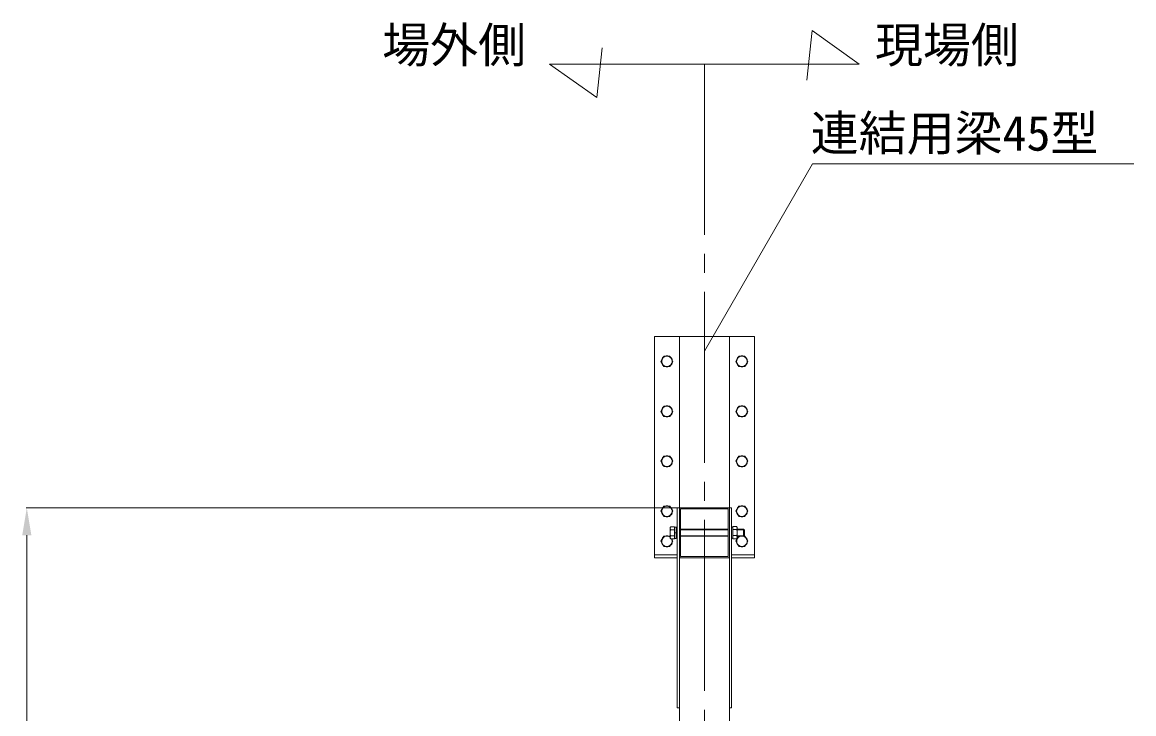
# Model space of a CAD drawing. Units: millimetres, scale not verified. Extents: x 54697 to 74822, y -14438 to 14438.
# Drawn here: x 67982 to 70207, y 7812 to 9196 of the extents above; entities that cross this region are included whole.
import ezdxf
from ezdxf.enums import TextEntityAlignment as Align

# ---------------------------------------------------------------- set-up
doc = ezdxf.new("R2010")
doc.units = ezdxf.units.MM
doc.header["$LTSCALE"] = 38
doc.linetypes.add('CHAIN2', pattern=[12, 9, -1, 1, -1])
for name, color, linetype, lineweight in [('0-6_ﾎﾞﾙﾄ類', 2, 'Continuous', 18), ('0-B_寸法', 3, 'Continuous', 18), ('1-4_通芯', 1, 'CHAIN2', 18), ('1-8_標準柱', 7, 'Continuous', 18), ('1-9_文字', 7, 'Continuous', 18), ('1-B_連結用梁45', 7, 'Continuous', 18)]:
    doc.layers.add(name, color=color, linetype=linetype, lineweight=lineweight)
doc.styles.add('ＭＳ ゴシック', font='')
doc.styles.get('ＭＳ ゴシック').set_extended_font_data('MS Gothic')

msp = doc.modelspace()

# ---------------------------------------------------------------- linework, layer by layer
at = {"layer": '0-6_ﾎﾞﾙﾄ類'}
for p, q in [((69278.61, 8184.99), (69280.23, 8186.61)), ((69413.19, 8185.32), (69411.57, 8186.94)), ((69278.61, 8184.99), (69278.61, 8163.99)), ((69278.61, 8163.99), (69280.23, 8162.37)), ((69280.23, 8180.55), (69287.61, 8180.55)), ((69280.23, 8168.43), (69287.61, 8168.43)), ((69287.61, 8174.49), (69290.61, 8175.3)), ((69287.61, 8173.71), (69290.61, 8174.49)), ((69299.7, 8181.51), (69395.1, 8181.51)), ((69299.7, 8180.31), (69395.1, 8180.31)), ((69299.7, 8168.7), (69395.1, 8168.7)), ((69299.7, 8167.5), (69395.1, 8167.5)), ((69411.57, 8180.88), (69404.19, 8180.88)), ((69411.57, 8168.76), (69404.19, 8168.76)), ((69413.19, 8164.32), (69411.57, 8162.7)), ((69413.19, 8185.32), (69413.19, 8164.32)), ((69413.19, 8181.51), (69425.61, 8181.51)), ((69413.19, 8180.31), (69426.81, 8180.31)), ((69413.19, 8168.7), (69426.81, 8168.7)), ((69413.19, 8167.5), (69425.61, 8167.5)), ((69425.61, 8181.51), (69425.61, 8167.5)), ((69425.61, 8181.51), (69427.59, 8179.5)), ((69425.61, 8167.5), (69427.59, 8169.51)), ((69427.59, 8179.5), (69427.59, 8169.51))]:
    msp.add_line(p, q, dxfattribs=at)
for points in [[(69266.34, 8528.01), (69260.28, 8517.51), (69266.34, 8507.01), (69278.46, 8507.01), (69284.52, 8517.51), (69278.46, 8528.01)], [(69416.34, 8528.01), (69410.28, 8517.51), (69416.34, 8507.01), (69428.46, 8507.01), (69434.52, 8517.51), (69428.46, 8528.01)], [(69266.34, 8427.99), (69260.28, 8417.49), (69266.34, 8406.99), (69278.46, 8406.99), (69284.52, 8417.49), (69278.46, 8427.99)], [(69416.34, 8427.99), (69410.28, 8417.49), (69416.34, 8406.99), (69428.46, 8406.99), (69434.52, 8417.49), (69428.46, 8427.99)], [(69266.34, 8328), (69260.28, 8317.5), (69266.34, 8307), (69278.46, 8307), (69284.52, 8317.5), (69278.46, 8328)], [(69416.34, 8328), (69410.28, 8317.5), (69416.34, 8307), (69428.46, 8307), (69434.52, 8317.5), (69428.46, 8328)], [(69266.34, 8228.01), (69260.28, 8217.51), (69266.34, 8207.01), (69278.46, 8207.01), (69284.52, 8217.51), (69278.46, 8228.01)], [(69416.34, 8228.01), (69410.28, 8217.51), (69416.34, 8207.01), (69428.46, 8207.01), (69434.52, 8217.51), (69428.46, 8228.01)], [(69290.61, 8163.15), (69290.61, 8185.86), (69287.61, 8185.86), (69287.61, 8163.15)], [(69404.19, 8185.83), (69404.19, 8163.81), (69401.91, 8163.81), (69401.91, 8185.83)], [(69290.61, 8163.51), (69290.61, 8185.5), (69292.89, 8185.5), (69292.89, 8163.51)]]:
    msp.add_lwpolyline(points, close=True, dxfattribs=at)
for points in [[(69280.23, 8162.37), (69287.61, 8162.37), (69287.61, 8186.61), (69280.23, 8186.61)], [(69411.57, 8162.7), (69404.19, 8162.7), (69404.19, 8186.94), (69411.57, 8186.94)], [(69278.61, 8167.77), (69278.46, 8168.01), (69266.34, 8168.01), (69260.28, 8157.51), (69266.34, 8147.01), (69278.46, 8147.01), (69284.52, 8157.51), (69281.7, 8162.37)], [(69416.04, 8167.5), (69410.28, 8157.51), (69416.34, 8147.01), (69428.46, 8147.01), (69434.52, 8157.51), (69428.46, 8168.01), (69426.09, 8168.01)]]:
    msp.add_lwpolyline(points, dxfattribs=at)
for centre in [(69272.4, 8517.51), (69422.4, 8517.51), (69272.4, 8417.49), (69422.4, 8417.49), (69272.4, 8317.5), (69422.4, 8317.5), (69272.4, 8217.51), (69422.4, 8217.51)]:
    msp.add_circle(centre, 10.5, dxfattribs=at)
for centre, radius, start, end in [((69272.4, 8517.51), 11.01, 132.659, 167.341), ((69272.4, 8517.51), 11.01, 72.659, 107.341), ((69272.4, 8517.51), 11.01, 12.659, 47.341), ((69422.4, 8517.51), 11.01, 132.659, 167.341), ((69422.4, 8517.51), 11.01, 72.659, 107.341), ((69422.4, 8517.51), 11.01, 12.659, 47.341), ((69272.4, 8517.51), 11.01, 192.659, 227.341), ((69272.4, 8517.51), 11.01, 252.659, 287.341), ((69272.4, 8517.51), 11.01, 312.659, 347.341), ((69422.4, 8517.51), 11.01, 192.659, 227.341), ((69422.4, 8517.51), 11.01, 252.659, 287.341), ((69422.4, 8517.51), 11.01, 312.659, 347.341), ((69272.4, 8417.49), 11.01, 132.659, 167.341), ((69272.4, 8417.49), 11.01, 192.659, 227.341), ((69272.4, 8417.49), 11.01, 72.659, 107.341), ((69272.4, 8417.49), 11.01, 12.659, 47.341), ((69272.4, 8417.49), 11.01, 312.659, 347.341), ((69422.4, 8417.49), 11.01, 132.659, 167.341), ((69422.4, 8417.49), 11.01, 192.659, 227.341), ((69422.4, 8417.49), 11.01, 72.659, 107.341), ((69422.4, 8417.49), 11.01, 12.659, 47.341), ((69422.4, 8417.49), 11.01, 312.659, 347.341), ((69272.4, 8417.49), 11.01, 252.659, 287.341), ((69422.4, 8417.49), 11.01, 252.659, 287.341), ((69272.4, 8317.5), 11.01, 132.659, 167.341), ((69272.4, 8317.5), 11.01, 72.659, 107.341), ((69272.4, 8317.5), 11.01, 12.659, 47.341), ((69422.4, 8317.5), 11.01, 132.659, 167.341), ((69422.4, 8317.5), 11.01, 72.659, 107.341), ((69422.4, 8317.5), 11.01, 12.659, 47.341), ((69272.4, 8317.5), 11.01, 192.659, 227.341), ((69272.4, 8317.5), 11.01, 252.659, 287.341), ((69272.4, 8317.5), 11.01, 312.659, 347.341), ((69422.4, 8317.5), 11.01, 192.659, 227.341), ((69422.4, 8317.5), 11.01, 252.659, 287.341), ((69422.4, 8317.5), 11.01, 312.659, 347.341), ((69272.4, 8217.51), 11.01, 132.659, 167.341), ((69272.4, 8217.51), 11.01, 192.659, 227.341), ((69272.4, 8217.51), 11.01, 72.659, 107.341), ((69272.4, 8217.51), 11.01, 12.659, 47.341), ((69272.4, 8217.51), 11.01, 312.659, 347.341), ((69422.4, 8217.51), 11.01, 132.659, 167.341), ((69422.4, 8217.51), 11.01, 192.659, 227.341), ((69422.4, 8217.51), 11.01, 72.659, 107.341), ((69422.4, 8217.51), 11.01, 12.659, 47.341), ((69422.4, 8217.51), 11.01, 312.659, 347.341), ((69272.4, 8217.51), 11.01, 252.659, 287.341), ((69283.26, 8183.58), 4.29, 135, 225), ((69408.54, 8183.91), 4.29, 315, 45), ((69422.4, 8217.51), 11.01, 252.659, 287.341), ((69272.4, 8157.51), 11.01, 132.659, 167.341), ((69272.4, 8157.51), 10.5, 53.809, 27.668), ((69272.4, 8157.51), 11.01, 72.659, 107.341), ((69290.73, 8174.49), 12.12, 150, 210), ((69283.26, 8165.4), 4.29, 135, 225), ((69401.07, 8174.82), 12.12, 330, 30), ((69408.54, 8165.73), 4.29, 315, 45), ((69422.4, 8157.51), 11.01, 132.659, 167.341), ((69422.4, 8157.51), 10.5, 107.753, 72.256), ((69422.4, 8157.51), 11.01, 12.659, 47.341), ((69272.4, 8157.51), 11.01, 192.659, 227.341), ((69272.4, 8157.51), 11.01, 252.659, 287.341), ((69272.4, 8157.51), 11.01, 312.659, 347.341), ((69272.4, 8157.51), 11.01, 12.659, 26.311), ((69422.4, 8157.51), 11.01, 192.659, 227.341), ((69422.4, 8157.51), 11.01, 252.659, 287.341), ((69422.4, 8157.51), 11.01, 312.659, 347.341)]:
    msp.add_arc(centre, radius, start, end, dxfattribs=at)
at = {"layer": '0-B_寸法'}
for p, q in [((69291.9, 8224.5), (67990.41, 8224.5)), ((67991.4, 8169.51), (67991.4, 3779.49))]:
    msp.add_line(p, q, dxfattribs=at)
at = {"layer": '0-B_寸法', "color": 91}
msp.add_solid([(67982.22, 8169.51), (67991.4, 8224.5), (68000.58, 8169.51)], dxfattribs=at)
at = {"layer": '1-4_通芯'}
msp.add_line((69347.4, 9112.5), (69347.4, 2219.04), dxfattribs=at)
at = {"layer": '1-8_標準柱'}
for points in [[(69292.89, 8224.5), (69297.39, 8224.5), (69297.39, 7824.51), (69292.89, 7824.51)], [(69401.91, 8224.5), (69397.41, 8224.5), (69397.41, 7824.51), (69401.91, 7824.51)]]:
    msp.add_lwpolyline(points, close=True, dxfattribs=at)
msp.add_lwpolyline([(69397.41, 7774.5), (69397.41, 8124.51), (69297.39, 8124.51), (69297.39, 7780.59)], dxfattribs=at)
at = {"layer": '1-9_文字'}
for p, q in [((69347.4, 8538.18), (69563.52, 8912.49)), ((69563.52, 8912.49), (69563.88, 8912.49)), ((69563.88, 8912.49), (70206.63, 8912.49))]:
    msp.add_line(p, q, dxfattribs=at)
for points in [[(69657.36, 9112.5), (69562.74, 9179.25), (69552.33, 9080.25)], [(69657.36, 9112.5), (69037.44, 9112.5), (69132.06, 9045.75), (69142.47, 9144.75)]]:
    msp.add_lwpolyline(points, dxfattribs=at)
at = {"layer": '1-B_連結用梁45'}
for p, q in [((69297.39, 8222.19), (69297.39, 8126.79)), ((69395.1, 8224.5), (69299.7, 8224.5)), ((69397.41, 8126.79), (69397.41, 8222.19)), ((69297.39, 8124.51), (69297.39, 8130.51)), ((69297.39, 8124.51), (69397.41, 8124.51)), ((69299.7, 8124.51), (69395.1, 8124.51)), ((69397.41, 8124.51), (69397.41, 8130.51))]:
    msp.add_line(p, q, dxfattribs=at)
for points in [[(69401.91, 8124.51), (69447.39, 8124.51), (69447.39, 8567.49), (69247.41, 8567.49), (69247.41, 8124.51), (69292.89, 8124.51)], [(69292.89, 8130.51), (69247.41, 8130.51), (69247.41, 8124.51), (69292.89, 8124.51)], [(69401.91, 8130.51), (69447.39, 8130.51), (69447.39, 8124.51), (69401.91, 8124.51)]]:
    msp.add_lwpolyline(points, dxfattribs=at)
for points in [[(69297.39, 8567.49), (69397.41, 8567.49), (69397.41, 8224.5), (69297.39, 8224.5)], [(69299.7, 8126.79), (69395.1, 8126.79), (69395.1, 8222.19), (69299.7, 8222.19)]]:
    msp.add_lwpolyline(points, close=True, dxfattribs=at)
for centre, start, end in [((69299.7, 8222.19), 90, 180), ((69395.1, 8222.19), 0, 90), ((69299.7, 8126.79), 180, 270), ((69395.1, 8126.79), 270, 0)]:
    msp.add_arc(centre, 2.31, start, end, dxfattribs=at)

# ---------------------------------------------------------------- texts
at = {"layer": '1-9_文字', "style": 'ＭＳ ゴシック'}
for s, p in [('場外側', (68702.52, 9094.23)), ('現場側', (69688.68, 9094.23)), ('連結用梁45型', (69560.19, 8917.89))]:
    msp.add_text(s, height=70.38, dxfattribs=at).set_placement(p, align=Align.BOTTOM_LEFT)

doc.saveas('drawing.dxf')
